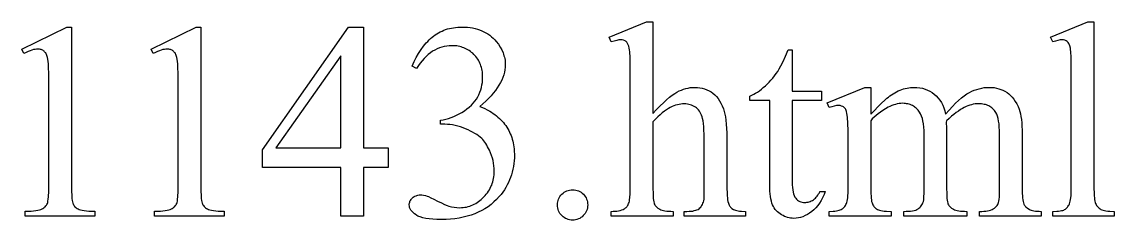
# Model space of a CAD drawing. Extents: x 9 to 960, y -397 to 558.
# Drawn here: x 670.2 to 788.3, y -391.2 to -369.9 of the extents above; entities that cross this region are included whole.
import ezdxf

# ---------------------------------------------------------------- set-up
doc = ezdxf.new("R2010")
doc.units = 0
doc.header["$MEASUREMENT"] = 0
doc.layers.add('TEXT', color=18, linetype='CONTINUOUS')

msp = doc.modelspace()

# ---------------------------------------------------------------- linework, layer by layer
at = {"layer": 'TEXT'}
for points in [[(670.18, -372.79), (675.05, -370.41), (675.54, -370.41), (675.54, -387.3), (675.55, -388.06), (675.57, -388.67), (675.59, -388.91), (675.62, -389.11), (675.65, -389.27), (675.68, -389.4), (675.72, -389.5), (675.77, -389.59), (675.83, -389.68), (675.89, -389.76), (675.97, -389.84), (676.06, -389.91), (676.16, -389.97), (676.26, -390.03), (676.39, -390.08), (676.54, -390.13), (676.72, -390.17), (676.93, -390.2), (677.17, -390.23), (677.44, -390.26), (678.06, -390.28), (678.06, -390.83), (670.54, -390.83), (670.54, -390.28), (671.18, -390.26), (671.46, -390.23), (671.7, -390.21), (671.92, -390.17), (672.1, -390.13), (672.25, -390.09), (672.37, -390.04), (672.47, -389.98), (672.56, -389.92), (672.64, -389.86), (672.72, -389.79), (672.79, -389.71), (672.85, -389.63), (672.9, -389.55), (672.94, -389.46), (672.98, -389.35), (673.01, -389.19), (673.04, -388.99), (673.06, -388.74), (673.09, -388.11), (673.1, -387.3), (673.1, -376.51), (673.1, -375.51), (673.07, -374.71), (673.05, -374.39), (673.02, -374.11), (672.99, -373.88), (672.96, -373.7), (672.9, -373.48), (672.86, -373.38), (672.81, -373.29), (672.76, -373.21), (672.71, -373.14), (672.65, -373.07), (672.58, -373.01), (672.51, -372.96), (672.44, -372.91), (672.36, -372.88), (672.28, -372.84), (672.2, -372.82), (672.11, -372.8), (671.92, -372.79), (671.78, -372.8), (671.63, -372.82), (671.46, -372.85), (671.27, -372.9), (671.08, -372.97), (670.87, -373.05), (670.64, -373.14), (670.41, -373.25)], [(684.17, -372.79), (689.03, -370.41), (689.52, -370.41), (689.52, -387.3), (689.53, -388.06), (689.56, -388.67), (689.58, -388.91), (689.6, -389.11), (689.63, -389.27), (689.66, -389.4), (689.7, -389.5), (689.75, -389.59), (689.81, -389.68), (689.88, -389.76), (689.95, -389.84), (690.04, -389.91), (690.14, -389.97), (690.24, -390.03), (690.37, -390.08), (690.52, -390.13), (690.7, -390.17), (690.91, -390.2), (691.15, -390.23), (691.42, -390.26), (692.04, -390.28), (692.04, -390.83), (684.52, -390.83), (684.52, -390.28), (685.17, -390.26), (685.44, -390.23), (685.69, -390.21), (685.9, -390.17), (686.08, -390.13), (686.23, -390.09), (686.35, -390.04), (686.45, -389.98), (686.54, -389.92), (686.62, -389.86), (686.7, -389.79), (686.77, -389.71), (686.83, -389.63), (686.88, -389.55), (686.92, -389.46), (686.96, -389.35), (687, -389.19), (687.02, -388.99), (687.05, -388.74), (687.08, -388.11), (687.09, -387.3), (687.09, -376.51), (687.08, -375.51), (687.05, -374.71), (687.03, -374.39), (687, -374.11), (686.97, -373.88), (686.94, -373.7), (686.88, -373.48), (686.84, -373.38), (686.79, -373.29), (686.74, -373.21), (686.69, -373.14), (686.63, -373.07), (686.56, -373.01), (686.49, -372.96), (686.42, -372.91), (686.34, -372.88), (686.26, -372.84), (686.18, -372.82), (686.09, -372.8), (685.91, -372.79), (685.76, -372.8), (685.61, -372.82), (685.44, -372.85), (685.25, -372.9), (685.06, -372.97), (684.85, -373.05), (684.62, -373.14), (684.39, -373.25)], [(709.79, -383.45), (709.79, -385.55), (707.1, -385.55), (707.1, -390.83), (704.67, -390.83), (704.67, -385.55), (696.2, -385.55), (696.2, -383.66), (705.48, -370.41), (707.1, -370.41), (707.1, -383.45)], [(712.37, -374.63), (712.59, -374.14), (712.82, -373.68), (713.07, -373.25), (713.34, -372.84), (713.61, -372.47), (713.9, -372.12), (714.05, -371.96), (714.21, -371.8), (714.37, -371.65), (714.53, -371.51), (714.69, -371.38), (714.86, -371.26), (715.04, -371.14), (715.22, -371.03), (715.41, -370.93), (715.6, -370.84), (715.79, -370.76), (715.99, -370.69), (716.2, -370.62), (716.41, -370.57), (716.63, -370.52), (716.85, -370.48), (717.07, -370.45), (717.3, -370.43), (717.54, -370.42), (717.78, -370.41), (718.08, -370.42), (718.36, -370.44), (718.64, -370.47), (718.91, -370.51), (719.17, -370.57), (719.43, -370.63), (719.67, -370.71), (719.9, -370.81), (720.13, -370.91), (720.35, -371.03), (720.56, -371.15), (720.76, -371.29), (720.95, -371.45), (721.13, -371.61), (721.3, -371.79), (721.47, -371.98), (721.7, -372.27), (721.89, -372.57), (722.06, -372.87), (722.2, -373.18), (722.25, -373.34), (722.3, -373.5), (722.35, -373.66), (722.38, -373.82), (722.41, -373.98), (722.43, -374.14), (722.44, -374.31), (722.44, -374.47), (722.43, -374.74), (722.4, -375.02), (722.34, -375.29), (722.27, -375.57), (722.17, -375.85), (722.06, -376.13), (721.92, -376.41), (721.76, -376.69), (721.57, -376.97), (721.37, -377.26), (721.14, -377.54), (720.9, -377.83), (720.63, -378.12), (720.34, -378.4), (720.03, -378.69), (719.7, -378.98), (720.14, -379.17), (720.56, -379.38), (720.76, -379.5), (720.95, -379.61), (721.14, -379.73), (721.32, -379.86), (721.49, -379.99), (721.65, -380.13), (721.81, -380.27), (721.96, -380.42), (722.1, -380.57), (722.24, -380.72), (722.36, -380.88), (722.49, -381.05), (722.6, -381.22), (722.71, -381.39), (722.81, -381.57), (722.9, -381.75), (722.98, -381.93), (723.06, -382.12), (723.13, -382.31), (723.19, -382.51), (723.25, -382.71), (723.3, -382.91), (723.34, -383.12), (723.37, -383.33), (723.4, -383.54), (723.41, -383.76), (723.43, -384.21), (723.42, -384.53), (723.4, -384.84), (723.37, -385.15), (723.33, -385.46), (723.27, -385.76), (723.2, -386.05), (723.11, -386.34), (723.02, -386.63), (722.91, -386.91), (722.78, -387.18), (722.65, -387.45), (722.5, -387.71), (722.34, -387.97), (722.16, -388.22), (721.98, -388.46), (721.78, -388.7), (721.5, -389), (721.21, -389.28), (720.9, -389.55), (720.58, -389.79), (720.24, -390.01), (719.89, -390.21), (719.52, -390.4), (719.14, -390.56), (718.74, -390.71), (718.33, -390.83), (717.9, -390.94), (717.46, -391.03), (717, -391.09), (716.53, -391.14), (716.04, -391.17), (715.54, -391.18), (715.05, -391.17), (714.61, -391.15), (714.2, -391.11), (713.84, -391.06), (713.52, -390.99), (713.23, -390.9), (713.11, -390.85), (712.99, -390.8), (712.88, -390.74), (712.79, -390.68), (712.62, -390.55), (712.47, -390.42), (712.34, -390.29), (712.24, -390.16), (712.16, -390.02), (712.1, -389.89), (712.07, -389.75), (712.06, -389.6), (712.06, -389.5), (712.08, -389.4), (712.11, -389.3), (712.14, -389.2), (712.19, -389.11), (712.25, -389.02), (712.32, -388.93), (712.4, -388.85), (712.49, -388.78), (712.59, -388.71), (712.68, -388.65), (712.79, -388.61), (712.89, -388.57), (713, -388.55), (713.12, -388.53), (713.24, -388.53), (713.42, -388.53), (713.61, -388.56), (713.8, -388.59), (713.99, -388.64), (714.15, -388.71), (714.4, -388.82), (714.72, -388.98), (715.13, -389.18), (715.53, -389.39), (715.87, -389.55), (716.15, -389.67), (716.35, -389.74), (716.63, -389.81), (716.91, -389.86), (717.21, -389.89), (717.51, -389.9), (717.7, -389.89), (717.88, -389.88), (718.07, -389.86), (718.24, -389.83), (718.42, -389.78), (718.59, -389.73), (718.76, -389.68), (718.92, -389.61), (719.08, -389.53), (719.24, -389.44), (719.4, -389.35), (719.55, -389.24), (719.7, -389.13), (719.85, -389.01), (719.99, -388.87), (720.13, -388.73), (720.27, -388.59), (720.39, -388.44), (720.51, -388.28), (720.62, -388.12), (720.72, -387.96), (720.81, -387.8), (720.89, -387.63), (720.97, -387.46), (721.03, -387.29), (721.09, -387.11), (721.14, -386.93), (721.18, -386.74), (721.21, -386.56), (721.23, -386.37), (721.24, -386.17), (721.25, -385.98), (721.24, -385.68), (721.21, -385.4), (721.17, -385.11), (721.12, -384.82), (721.04, -384.54), (720.96, -384.26), (720.85, -383.98), (720.73, -383.7), (720.63, -383.5), (720.53, -383.32), (720.43, -383.14), (720.33, -382.98), (720.22, -382.83), (720.11, -382.69), (720, -382.56), (719.89, -382.45), (719.72, -382.3), (719.54, -382.16), (719.35, -382.02), (719.14, -381.89), (718.91, -381.76), (718.67, -381.63), (718.42, -381.5), (718.15, -381.38), (717.87, -381.27), (717.59, -381.17), (717.31, -381.09), (717.03, -381.02), (716.75, -380.97), (716.46, -380.93), (716.18, -380.91), (715.89, -380.9), (715.42, -380.9), (715.42, -380.46), (715.71, -380.41), (716, -380.35), (716.3, -380.27), (716.59, -380.17), (716.88, -380.06), (717.17, -379.93), (717.47, -379.78), (717.76, -379.62), (718.04, -379.44), (718.3, -379.25), (718.55, -379.06), (718.77, -378.85), (718.97, -378.64), (719.16, -378.42), (719.32, -378.19), (719.46, -377.95), (719.59, -377.71), (719.69, -377.45), (719.79, -377.19), (719.86, -376.93), (719.92, -376.66), (719.96, -376.38), (719.98, -376.1), (719.99, -375.81), (719.99, -375.63), (719.98, -375.44), (719.96, -375.26), (719.93, -375.09), (719.9, -374.92), (719.86, -374.76), (719.81, -374.6), (719.75, -374.44), (719.69, -374.29), (719.62, -374.14), (719.54, -374), (719.46, -373.86), (719.36, -373.73), (719.26, -373.6), (719.16, -373.48), (719.04, -373.36), (718.92, -373.24), (718.8, -373.14), (718.67, -373.04), (718.54, -372.95), (718.4, -372.86), (718.26, -372.79), (718.12, -372.72), (717.97, -372.65), (717.82, -372.6), (717.67, -372.55), (717.51, -372.51), (717.35, -372.48), (717.19, -372.45), (717.02, -372.44), (716.67, -372.42), (716.39, -372.43), (716.11, -372.46), (715.84, -372.51), (715.58, -372.57), (715.32, -372.66), (715.07, -372.76), (714.82, -372.89), (714.58, -373.03), (714.34, -373.2), (714.11, -373.38), (713.89, -373.58), (713.67, -373.8), (713.46, -374.04), (713.25, -374.3), (713.05, -374.57), (712.85, -374.87)], [(738.4, -369.85), (738.4, -379.74), (738.8, -379.31), (739.18, -378.92), (739.53, -378.57), (739.87, -378.26), (740.18, -377.99), (740.47, -377.76), (740.75, -377.58), (741, -377.43), (741.24, -377.31), (741.47, -377.21), (741.71, -377.12), (741.95, -377.05), (742.19, -376.99), (742.43, -376.95), (742.67, -376.93), (742.91, -376.92), (743.2, -376.93), (743.47, -376.96), (743.73, -377.01), (743.98, -377.08), (744.22, -377.17), (744.46, -377.28), (744.68, -377.4), (744.89, -377.55), (745.09, -377.72), (745.28, -377.92), (745.45, -378.13), (745.61, -378.37), (745.75, -378.63), (745.89, -378.91), (746.01, -379.22), (746.11, -379.54), (746.18, -379.8), (746.24, -380.11), (746.28, -380.47), (746.32, -380.88), (746.35, -381.34), (746.38, -381.84), (746.39, -382.39), (746.39, -383), (746.39, -387.77), (746.41, -388.37), (746.42, -388.62), (746.45, -388.85), (746.47, -389.06), (746.51, -389.24), (746.55, -389.4), (746.6, -389.53), (746.64, -389.62), (746.69, -389.7), (746.74, -389.77), (746.8, -389.85), (746.87, -389.91), (746.94, -389.98), (747.1, -390.09), (747.2, -390.14), (747.32, -390.18), (747.45, -390.22), (747.6, -390.24), (747.77, -390.27), (747.96, -390.28), (748.4, -390.3), (748.4, -390.83), (741.76, -390.83), (741.76, -390.3), (742.07, -390.3), (742.3, -390.29), (742.51, -390.28), (742.7, -390.26), (742.87, -390.22), (743.03, -390.18), (743.16, -390.13), (743.28, -390.08), (743.38, -390.01), (743.47, -389.93), (743.56, -389.85), (743.63, -389.75), (743.7, -389.65), (743.76, -389.54), (743.81, -389.42), (743.86, -389.3), (743.9, -389.16), (743.92, -388.99), (743.93, -388.7), (743.95, -387.77), (743.95, -383), (743.94, -382.47), (743.93, -381.98), (743.91, -381.55), (743.89, -381.16), (743.86, -380.82), (743.82, -380.53), (743.77, -380.29), (743.72, -380.09), (743.66, -379.92), (743.59, -379.77), (743.51, -379.62), (743.42, -379.48), (743.32, -379.36), (743.22, -379.25), (743.11, -379.14), (742.99, -379.05), (742.86, -378.97), (742.72, -378.9), (742.58, -378.84), (742.43, -378.79), (742.28, -378.75), (742.12, -378.73), (741.95, -378.71), (741.78, -378.7), (741.6, -378.71), (741.41, -378.73), (741.23, -378.76), (741.04, -378.8), (740.85, -378.85), (740.66, -378.92), (740.47, -379), (740.27, -379.09), (740.07, -379.2), (739.86, -379.33), (739.64, -379.48), (739.41, -379.67), (739.17, -379.87), (738.93, -380.1), (738.67, -380.36), (738.4, -380.64), (738.4, -387.77), (738.41, -388.4), (738.44, -388.9), (738.46, -389.1), (738.49, -389.27), (738.52, -389.4), (738.55, -389.5), (738.6, -389.58), (738.65, -389.66), (738.71, -389.74), (738.78, -389.81), (738.85, -389.88), (738.94, -389.95), (739.13, -390.07), (739.24, -390.12), (739.38, -390.17), (739.53, -390.21), (739.7, -390.24), (739.89, -390.26), (740.1, -390.28), (740.33, -390.29), (740.58, -390.3), (740.58, -390.83), (733.89, -390.83), (733.89, -390.3), (734.11, -390.29), (734.31, -390.28), (734.51, -390.26), (734.69, -390.23), (734.86, -390.19), (735.02, -390.14), (735.17, -390.08), (735.3, -390.02), (735.37, -389.98), (735.44, -389.93), (735.51, -389.87), (735.57, -389.8), (735.62, -389.73), (735.68, -389.65), (735.77, -389.46), (735.82, -389.34), (735.85, -389.2), (735.88, -389.03), (735.91, -388.83), (735.94, -388.36), (735.95, -387.77), (735.95, -375.55), (735.94, -374.5), (735.92, -373.68), (735.89, -373.08), (735.87, -372.86), (735.84, -372.7), (735.78, -372.46), (735.7, -372.25), (735.66, -372.17), (735.61, -372.1), (735.56, -372.03), (735.5, -371.98), (735.44, -371.93), (735.38, -371.89), (735.23, -371.83), (735.07, -371.8), (734.89, -371.79), (734.71, -371.8), (734.48, -371.85), (734.21, -371.92), (733.89, -372.02), (733.68, -371.51), (737.72, -369.85)], [(786.07, -369.85), (786.07, -387.77), (786.08, -388.36), (786.1, -388.61), (786.12, -388.83), (786.14, -389.03), (786.17, -389.2), (786.21, -389.34), (786.25, -389.46), (786.3, -389.56), (786.36, -389.65), (786.42, -389.74), (786.49, -389.82), (786.56, -389.89), (786.64, -389.96), (786.73, -390.03), (786.82, -390.08), (786.93, -390.13), (787.05, -390.18), (787.2, -390.21), (787.37, -390.24), (787.56, -390.27), (787.77, -390.28), (788.25, -390.3), (788.25, -390.83), (781.63, -390.83), (781.63, -390.3), (782.06, -390.28), (782.24, -390.27), (782.41, -390.25), (782.56, -390.22), (782.69, -390.19), (782.8, -390.15), (782.9, -390.1), (782.98, -390.05), (783.06, -389.99), (783.13, -389.93), (783.2, -389.85), (783.26, -389.77), (783.32, -389.68), (783.38, -389.58), (783.43, -389.47), (783.47, -389.35), (783.51, -389.2), (783.55, -389.02), (783.57, -388.83), (783.59, -388.6), (783.61, -388.35), (783.62, -387.77), (783.62, -375.5), (783.61, -374.47), (783.6, -373.66), (783.56, -373.07), (783.54, -372.85), (783.52, -372.69), (783.46, -372.45), (783.38, -372.25), (783.34, -372.17), (783.29, -372.09), (783.24, -372.03), (783.19, -371.98), (783.06, -371.89), (782.93, -371.83), (782.77, -371.8), (782.6, -371.79), (782.4, -371.8), (782.17, -371.85), (781.91, -371.92), (781.63, -372.02), (781.38, -371.51), (785.41, -369.85)], [(753.46, -372.88), (753.46, -377.32), (756.62, -377.32), (756.62, -378.35), (753.46, -378.35), (753.46, -387.11), (753.46, -387.43), (753.48, -387.71), (753.51, -387.97), (753.55, -388.21), (753.61, -388.42), (753.67, -388.6), (753.75, -388.75), (753.83, -388.88), (753.93, -388.99), (754.04, -389.08), (754.15, -389.16), (754.26, -389.22), (754.39, -389.27), (754.52, -389.31), (754.66, -389.33), (754.8, -389.34), (754.92, -389.33), (755.04, -389.32), (755.16, -389.3), (755.28, -389.26), (755.4, -389.22), (755.51, -389.17), (755.63, -389.11), (755.74, -389.04), (755.86, -388.96), (755.96, -388.87), (756.06, -388.77), (756.15, -388.66), (756.24, -388.55), (756.31, -388.42), (756.39, -388.29), (756.45, -388.14), (757.03, -388.14), (756.89, -388.49), (756.74, -388.82), (756.58, -389.13), (756.4, -389.41), (756.22, -389.67), (756.01, -389.91), (755.8, -390.13), (755.57, -390.32), (755.33, -390.49), (755.09, -390.64), (754.85, -390.76), (754.61, -390.87), (754.36, -390.95), (754.12, -391), (753.87, -391.04), (753.62, -391.05), (753.45, -391.04), (753.28, -391.03), (753.12, -391), (752.95, -390.95), (752.78, -390.9), (752.62, -390.84), (752.46, -390.76), (752.29, -390.67), (752.14, -390.57), (751.99, -390.46), (751.85, -390.34), (751.73, -390.22), (751.61, -390.08), (751.51, -389.93), (751.42, -389.77), (751.33, -389.6), (751.26, -389.41), (751.2, -389.2), (751.15, -388.96), (751.1, -388.71), (751.07, -388.42), (751.04, -388.12), (751.03, -387.79), (751.03, -387.44), (751.03, -378.35), (748.89, -378.35), (748.89, -377.86), (749.09, -377.77), (749.29, -377.67), (749.5, -377.56), (749.71, -377.43), (749.91, -377.28), (750.12, -377.12), (750.33, -376.95), (750.55, -376.76), (750.75, -376.57), (750.96, -376.36), (751.16, -376.14), (751.35, -375.92), (751.53, -375.68), (751.71, -375.44), (751.89, -375.19), (752.06, -374.93), (752.24, -374.59), (752.46, -374.14), (752.72, -373.56), (753, -372.88)], [(704.67, -383.45), (704.67, -373.53), (697.65, -383.45)], [(761.94, -379.8), (763.11, -378.63), (763.47, -378.29), (763.68, -378.1), (763.85, -377.96), (764.02, -377.83), (764.19, -377.71), (764.37, -377.6), (764.55, -377.5), (764.73, -377.4), (764.92, -377.31), (765.11, -377.23), (765.3, -377.16), (765.49, -377.09), (765.68, -377.04), (765.87, -377), (766.06, -376.96), (766.25, -376.94), (766.44, -376.92), (766.63, -376.92), (766.94, -376.93), (767.24, -376.97), (767.53, -377.02), (767.81, -377.1), (768.08, -377.21), (768.33, -377.33), (768.58, -377.48), (768.81, -377.66), (769.03, -377.85), (769.23, -378.07), (769.41, -378.3), (769.58, -378.56), (769.72, -378.84), (769.84, -379.14), (769.95, -379.46), (770.04, -379.8), (770.41, -379.37), (770.77, -378.99), (771.11, -378.64), (771.44, -378.33), (771.75, -378.06), (772.05, -377.82), (772.33, -377.63), (772.6, -377.47), (772.87, -377.34), (773.13, -377.23), (773.4, -377.14), (773.67, -377.06), (773.94, -377), (774.21, -376.95), (774.48, -376.93), (774.76, -376.92), (775.02, -376.93), (775.28, -376.95), (775.53, -377), (775.77, -377.06), (776.01, -377.14), (776.23, -377.23), (776.45, -377.34), (776.67, -377.47), (776.87, -377.62), (777.06, -377.79), (777.24, -377.99), (777.41, -378.2), (777.57, -378.44), (777.72, -378.7), (777.86, -378.98), (777.99, -379.28), (778.06, -379.51), (778.13, -379.77), (778.18, -380.06), (778.23, -380.38), (778.27, -380.73), (778.29, -381.11), (778.31, -381.52), (778.31, -381.96), (778.31, -387.77), (778.32, -388.36), (778.34, -388.61), (778.36, -388.84), (778.39, -389.05), (778.42, -389.23), (778.46, -389.38), (778.5, -389.51), (778.54, -389.59), (778.59, -389.67), (778.65, -389.74), (778.71, -389.82), (778.87, -389.95), (779.05, -390.07), (779.16, -390.12), (779.28, -390.17), (779.42, -390.21), (779.57, -390.24), (779.74, -390.26), (779.93, -390.28), (780.13, -390.29), (780.35, -390.3), (780.35, -390.83), (773.68, -390.83), (773.68, -390.3), (773.96, -390.3), (774.17, -390.29), (774.37, -390.28), (774.56, -390.25), (774.73, -390.21), (774.9, -390.16), (775.05, -390.11), (775.19, -390.04), (775.32, -389.96), (775.4, -389.89), (775.47, -389.82), (775.54, -389.74), (775.61, -389.65), (775.67, -389.55), (775.72, -389.45), (775.76, -389.33), (775.8, -389.21), (775.83, -389.02), (775.85, -388.72), (775.86, -388.31), (775.86, -387.77), (775.86, -381.96), (775.86, -381.57), (775.84, -381.2), (775.81, -380.86), (775.76, -380.55), (775.71, -380.28), (775.64, -380.03), (775.56, -379.82), (775.46, -379.63), (775.39, -379.52), (775.31, -379.41), (775.22, -379.31), (775.13, -379.22), (775.04, -379.14), (774.94, -379.06), (774.83, -378.99), (774.72, -378.92), (774.6, -378.87), (774.47, -378.82), (774.35, -378.78), (774.21, -378.75), (774.07, -378.72), (773.93, -378.7), (773.78, -378.69), (773.62, -378.69), (773.43, -378.7), (773.23, -378.71), (773.03, -378.74), (772.84, -378.79), (772.64, -378.84), (772.44, -378.91), (772.25, -378.99), (772.05, -379.08), (771.85, -379.19), (771.63, -379.32), (771.41, -379.47), (771.18, -379.64), (770.93, -379.83), (770.68, -380.04), (770.42, -380.28), (770.14, -380.53), (770.11, -380.69), (770.14, -381.33), (770.14, -387.77), (770.15, -388.4), (770.18, -388.9), (770.2, -389.1), (770.23, -389.27), (770.26, -389.4), (770.29, -389.5), (770.34, -389.58), (770.39, -389.66), (770.45, -389.74), (770.52, -389.81), (770.6, -389.88), (770.68, -389.95), (770.88, -390.07), (770.99, -390.12), (771.13, -390.17), (771.28, -390.21), (771.46, -390.24), (771.65, -390.26), (771.86, -390.28), (772.09, -390.29), (772.34, -390.3), (772.34, -390.83), (765.51, -390.83), (765.51, -390.3), (765.78, -390.29), (766.03, -390.28), (766.25, -390.26), (766.45, -390.23), (766.64, -390.19), (766.8, -390.15), (766.93, -390.09), (767.05, -390.03), (767.15, -389.96), (767.24, -389.88), (767.33, -389.79), (767.41, -389.7), (767.47, -389.6), (767.54, -389.48), (767.59, -389.36), (767.63, -389.23), (767.67, -389.05), (767.69, -388.74), (767.7, -388.32), (767.71, -387.77), (767.71, -381.96), (767.7, -381.56), (767.68, -381.2), (767.64, -380.85), (767.58, -380.54), (767.52, -380.26), (767.43, -380.01), (767.33, -379.78), (767.22, -379.59), (767.14, -379.47), (767.05, -379.37), (766.96, -379.27), (766.86, -379.18), (766.76, -379.09), (766.66, -379.01), (766.55, -378.94), (766.44, -378.88), (766.33, -378.83), (766.21, -378.78), (766.08, -378.74), (765.96, -378.7), (765.82, -378.68), (765.69, -378.66), (765.55, -378.65), (765.41, -378.64), (765.21, -378.65), (765.01, -378.67), (764.81, -378.7), (764.61, -378.75), (764.42, -378.81), (764.22, -378.89), (764.02, -378.97), (763.83, -379.07), (763.53, -379.24), (763.25, -379.41), (762.99, -379.58), (762.74, -379.76), (762.52, -379.95), (762.31, -380.14), (762.11, -380.33), (761.94, -380.53), (761.94, -387.77), (761.95, -388.38), (761.97, -388.64), (761.99, -388.87), (762.01, -389.07), (762.04, -389.24), (762.08, -389.39), (762.12, -389.5), (762.17, -389.6), (762.23, -389.69), (762.29, -389.77), (762.35, -389.85), (762.42, -389.92), (762.5, -389.99), (762.58, -390.04), (762.67, -390.1), (762.77, -390.14), (762.9, -390.18), (763.05, -390.22), (763.22, -390.25), (763.41, -390.27), (763.63, -390.28), (764.14, -390.3), (764.14, -390.83), (757.46, -390.83), (757.46, -390.3), (757.89, -390.28), (758.07, -390.27), (758.24, -390.25), (758.4, -390.22), (758.53, -390.18), (758.65, -390.14), (758.75, -390.1), (758.84, -390.04), (758.93, -389.98), (759.01, -389.91), (759.08, -389.84), (759.15, -389.76), (759.21, -389.67), (759.26, -389.57), (759.31, -389.46), (759.36, -389.34), (759.4, -389.19), (759.43, -389.02), (759.46, -388.82), (759.48, -388.6), (759.49, -388.35), (759.51, -387.77), (759.51, -382.61), (759.5, -381.6), (759.47, -380.78), (759.43, -380.16), (759.4, -379.92), (759.37, -379.74), (759.31, -379.51), (759.24, -379.32), (759.2, -379.25), (759.15, -379.18), (759.1, -379.12), (759.05, -379.07), (758.99, -379.02), (758.93, -378.98), (758.79, -378.93), (758.63, -378.89), (758.44, -378.88), (758.23, -378.89), (757.99, -378.94), (757.73, -379.01), (757.46, -379.1), (757.23, -378.57), (761.31, -376.92), (761.94, -376.92)], [(729.71, -387.97), (729.88, -387.97), (730.05, -388), (730.2, -388.03), (730.35, -388.09), (730.49, -388.15), (730.63, -388.24), (730.76, -388.33), (730.88, -388.45), (730.99, -388.57), (731.08, -388.7), (731.17, -388.83), (731.23, -388.97), (731.28, -389.12), (731.32, -389.28), (731.34, -389.44), (731.35, -389.6), (731.34, -389.77), (731.32, -389.93), (731.28, -390.08), (731.23, -390.23), (731.16, -390.37), (731.08, -390.51), (730.98, -390.64), (730.87, -390.76), (730.75, -390.87), (730.62, -390.97), (730.48, -391.05), (730.34, -391.12), (730.19, -391.17), (730.04, -391.21), (729.88, -391.23), (729.71, -391.24), (729.55, -391.23), (729.39, -391.21), (729.23, -391.17), (729.08, -391.12), (728.94, -391.05), (728.81, -390.97), (728.68, -390.87), (728.55, -390.76), (728.44, -390.64), (728.34, -390.51), (728.26, -390.37), (728.2, -390.23), (728.14, -390.08), (728.11, -389.93), (728.08, -389.77), (728.08, -389.6), (728.08, -389.43), (728.11, -389.27), (728.14, -389.11), (728.2, -388.97), (728.26, -388.82), (728.34, -388.69), (728.44, -388.56), (728.55, -388.44), (728.68, -388.33), (728.81, -388.23), (728.94, -388.15), (729.08, -388.08), (729.23, -388.03), (729.39, -388), (729.55, -387.97)]]:
    msp.add_lwpolyline(points, close=True, dxfattribs=at)

doc.saveas('drawing.dxf')
